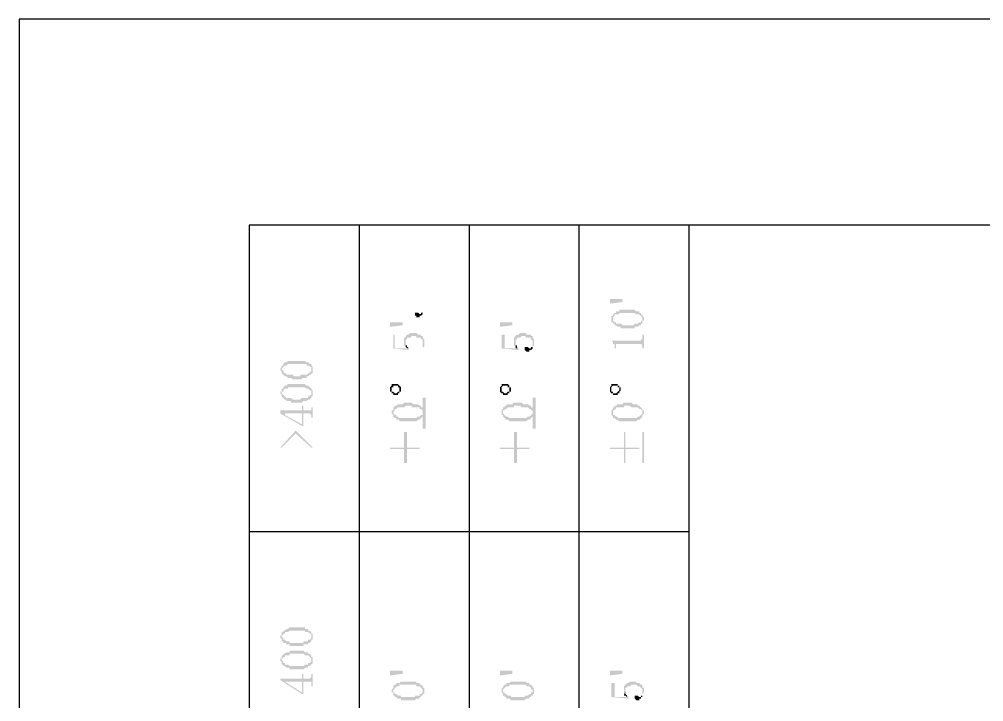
# Model space of a CAD drawing. Header units: millimetres. Extents: x 1167 to 2269, y 1197 to 1555.
# Drawn here: x 1849.13 to 1877.25, y 1535.33 to 1555.23 of the extents above; entities that cross this region are included whole.
import ezdxf

# ---------------------------------------------------------------- set-up
doc = ezdxf.new("R2010")
doc.units = ezdxf.units.MM

msp = doc.modelspace()

# ---------------------------------------------------------------- hatches: boundary and pattern name
at = {"transparency": 33554559}
for points in [[(1866.35536, 1547.07102), (1866.71642, 1547.07102), (1866.71642, 1546.98075), (1866.35536, 1546.93562)], [(1860.66871, 1546.63032), (1860.66871, 1546.58518), (1860.71384, 1546.58518), (1860.71384, 1546.54005), (1860.80411, 1546.54005), (1860.80411, 1546.58518), (1860.84924, 1546.58518), (1860.89437, 1546.63032), (1860.89437, 1546.81085), (1860.89437, 1546.72058), (1860.89437, 1546.67545), (1860.84924, 1546.67545), (1860.84924, 1546.63032), (1860.80411, 1546.63032), (1860.75898, 1546.67545), (1860.66871, 1546.67545)], [(1866.4005, 1546.4843), (1866.4005, 1546.43917), (1866.4005, 1546.39403), (1866.44563, 1546.39403), (1866.44563, 1546.3489), (1866.44563, 1546.4843), (1866.44563, 1546.52943), (1866.44563, 1546.52943), (1866.49076, 1546.57456), (1866.49076, 1546.61969), (1866.62616, 1546.61969), (1866.62616, 1546.66483), (1867.07748, 1546.66483), (1867.12261, 1546.61969), (1867.21288, 1546.61969), (1867.25801, 1546.57456), (1867.25801, 1546.57456), (1867.30314, 1546.52943), (1867.30314, 1546.4843), (1867.30314, 1546.61969), (1867.25801, 1546.61969), (1867.25801, 1546.66483), (1867.21288, 1546.66483), (1867.21288, 1546.70996), (1867.12261, 1546.70996), (1867.07748, 1546.75509), (1866.62616, 1546.75509), (1866.62616, 1546.70996), (1866.53589, 1546.70996), (1866.53589, 1546.66483), (1866.49076, 1546.66483), (1866.44563, 1546.61969), (1866.44563, 1546.57456), (1866.4005, 1546.57456), (1866.4005, 1546.52943), (1866.4005, 1546.52943)], [(1866.44563, 1546.3489), (1866.49076, 1546.3489), (1866.49076, 1546.30377), (1866.53589, 1546.30377), (1866.58103, 1546.25864), (1866.67129, 1546.25864), (1866.67129, 1546.21351), (1867.07748, 1546.21351), (1867.07748, 1546.25864), (1867.16774, 1546.25864), (1867.21288, 1546.30377), (1867.25801, 1546.30377), (1867.25801, 1546.3489), (1867.30314, 1546.3489), (1867.30314, 1546.39403), (1867.30314, 1546.43917), (1867.34827, 1546.43917), (1867.34827, 1546.4843), (1867.34827, 1546.52943), (1867.34827, 1546.52943), (1867.30314, 1546.57456), (1867.30314, 1546.61969), (1867.30314, 1546.4843), (1867.30314, 1546.43917), (1867.25801, 1546.43917), (1867.25801, 1546.39403), (1867.21288, 1546.39403), (1867.16774, 1546.3489), (1867.07748, 1546.3489), (1867.03235, 1546.30377), (1866.71642, 1546.30377), (1866.67129, 1546.3489), (1866.53589, 1546.3489), (1866.53589, 1546.39403), (1866.49076, 1546.39403), (1866.44563, 1546.43917), (1866.44563, 1546.4843), (1866.44563, 1546.4843)], [(1859.9466, 1546.39403), (1860.30765, 1546.39403), (1860.30765, 1546.30377), (1859.9466, 1546.25864)], [(1863.15098, 1546.39403), (1863.51204, 1546.39403), (1863.51204, 1546.30377), (1863.15098, 1546.25864)], [(1860.03686, 1546.03298), (1860.03686, 1545.62679), (1860.48818, 1545.58165), (1860.48818, 1545.62679), (1860.48818, 1545.67192), (1860.44305, 1545.62679), (1860.08199, 1545.62679), (1860.08199, 1546.03298)], [(1860.35279, 1545.85245), (1860.35279, 1545.76218), (1860.35279, 1545.71705), (1860.35279, 1545.71705), (1860.39792, 1545.67192), (1860.39792, 1545.80732), (1860.39792, 1545.89758), (1860.44305, 1545.89758), (1860.44305, 1545.94271), (1860.53331, 1545.94271), (1860.57845, 1545.98784), (1860.71384, 1545.98784), (1860.71384, 1545.94271), (1860.84924, 1545.94271), (1860.84924, 1545.89758), (1860.89437, 1545.89758), (1860.89437, 1545.85245), (1860.89437, 1545.80732), (1860.89437, 1545.67192), (1860.9395, 1545.67192), (1860.9395, 1545.71705), (1860.9395, 1545.80732), (1860.9395, 1545.85245), (1860.9395, 1545.89758), (1860.89437, 1545.94271), (1860.89437, 1545.98784), (1860.84924, 1545.98784), (1860.84924, 1546.03298), (1860.75898, 1546.03298), (1860.71384, 1546.07811), (1860.53331, 1546.07811), (1860.48818, 1546.03298), (1860.44305, 1546.03298), (1860.39792, 1545.98784), (1860.39792, 1545.94271), (1860.35279, 1545.94271), (1860.35279, 1545.89758)], [(1863.19611, 1546.03298), (1863.19611, 1545.62679), (1863.69257, 1545.58165), (1863.69257, 1545.62679), (1863.69257, 1545.62679), (1863.64743, 1545.67192), (1863.64743, 1545.62679), (1863.28638, 1545.62679), (1863.28638, 1546.03298)], [(1863.55717, 1545.85245), (1863.55717, 1545.76218), (1863.55717, 1545.71705), (1863.55717, 1545.71705), (1863.6023, 1545.67192), (1863.6023, 1545.80732), (1863.6023, 1545.89758), (1863.64743, 1545.89758), (1863.64743, 1545.94271), (1863.7377, 1545.94271), (1863.78283, 1545.98784), (1863.8731, 1545.98784), (1863.91823, 1545.94271), (1864.05362, 1545.94271), (1864.05362, 1545.89758), (1864.05362, 1545.89758), (1864.09876, 1545.85245), (1864.09876, 1545.80732), (1864.09876, 1545.67192), (1864.09876, 1545.67192), (1864.14389, 1545.71705), (1864.14389, 1545.80732), (1864.14389, 1545.85245), (1864.14389, 1545.89758), (1864.09876, 1545.94271), (1864.09876, 1545.98784), (1864.05362, 1545.98784), (1864.05362, 1546.03298), (1863.91823, 1546.03298), (1863.91823, 1546.07811), (1863.7377, 1546.07811), (1863.69257, 1546.03298), (1863.64743, 1546.03298), (1863.6023, 1545.98784), (1863.6023, 1545.98784), (1863.55717, 1545.94271), (1863.55717, 1545.89758)], [(1866.4005, 1545.85245), (1866.4005, 1545.85245), (1866.44563, 1545.80732), (1866.44563, 1545.76218), (1866.49076, 1545.76218), (1866.49076, 1545.71705), (1866.49076, 1545.62679), (1866.53589, 1545.62679), (1866.53589, 1545.71705), (1866.53589, 1545.76218), (1867.25801, 1545.76218), (1867.30314, 1545.71705), (1867.30314, 1545.62679), (1867.34827, 1545.62679), (1867.34827, 1546.03298), (1867.30314, 1546.03298), (1867.30314, 1545.94271), (1867.30314, 1545.89758), (1867.25801, 1545.89758), (1867.25801, 1545.85245), (1867.21288, 1545.85245)], [(1860.39792, 1545.67192), (1860.39792, 1545.67192), (1860.44305, 1545.62679), (1860.44305, 1545.62679), (1860.48818, 1545.67192), (1860.44305, 1545.67192), (1860.44305, 1545.71705), (1860.39792, 1545.71705), (1860.39792, 1545.76218), (1860.39792, 1545.80732)], [(1863.6023, 1545.67192), (1863.6023, 1545.62679), (1863.64743, 1545.62679), (1863.64743, 1545.67192), (1863.64743, 1545.71705), (1863.6023, 1545.71705), (1863.6023, 1545.76218), (1863.6023, 1545.80732)], [(1863.8731, 1545.62679), (1863.8731, 1545.58165), (1863.8731, 1545.58165), (1863.91823, 1545.53652), (1864.00849, 1545.53652), (1864.00849, 1545.58165), (1864.05362, 1545.58165), (1864.09876, 1545.62679), (1864.09876, 1545.80732), (1864.09876, 1545.71705), (1864.09876, 1545.67192), (1864.05362, 1545.67192), (1864.05362, 1545.62679), (1864.00849, 1545.62679), (1863.96336, 1545.67192), (1863.8731, 1545.67192)], [(1856.74221, 1544.99494), (1856.74221, 1544.99494), (1856.78734, 1544.9498), (1856.78734, 1544.90467), (1856.78734, 1545.04007), (1856.78734, 1545.04007), (1856.83248, 1545.0852), (1856.83248, 1545.0852), (1856.87761, 1545.13033), (1856.92274, 1545.13033), (1856.96787, 1545.17547), (1857.50946, 1545.17547), (1857.50946, 1545.13033), (1857.59972, 1545.13033), (1857.59972, 1545.0852), (1857.64486, 1545.0852), (1857.64486, 1545.04007), (1857.64486, 1544.99494), (1857.64486, 1545.17547), (1857.59972, 1545.17547), (1857.55459, 1545.2206), (1857.50946, 1545.2206), (1857.46433, 1545.26573), (1856.96787, 1545.26573), (1856.92274, 1545.2206), (1856.87761, 1545.2206), (1856.83248, 1545.17547), (1856.83248, 1545.13033), (1856.78734, 1545.13033), (1856.78734, 1545.0852), (1856.78734, 1545.0852), (1856.74221, 1545.04007)], [(1856.78734, 1544.90467), (1856.83248, 1544.85954), (1856.83248, 1544.85954), (1856.87761, 1544.81441), (1856.92274, 1544.81441), (1856.96787, 1544.76928), (1857.05814, 1544.76928), (1857.10327, 1544.72414), (1857.37406, 1544.72414), (1857.37406, 1544.76928), (1857.50946, 1544.76928), (1857.50946, 1544.81441), (1857.55459, 1544.81441), (1857.59972, 1544.85954), (1857.64486, 1544.85954), (1857.64486, 1544.90467), (1857.68999, 1544.90467), (1857.68999, 1544.9498), (1857.68999, 1544.99494), (1857.68999, 1545.04007), (1857.68999, 1545.0852), (1857.68999, 1545.0852), (1857.64486, 1545.13033), (1857.64486, 1544.99494), (1857.64486, 1544.9498), (1857.59972, 1544.9498), (1857.59972, 1544.90467), (1857.55459, 1544.90467), (1857.50946, 1544.85954), (1857.32893, 1544.85954), (1857.32893, 1544.81441), (1857.1484, 1544.81441), (1857.10327, 1544.85954), (1856.92274, 1544.85954), (1856.92274, 1544.90467), (1856.87761, 1544.90467), (1856.83248, 1544.9498), (1856.83248, 1544.99494), (1856.78734, 1544.99494)], [(1856.74221, 1544.31795), (1856.74221, 1544.31795), (1856.78734, 1544.27282), (1856.78734, 1544.22769), (1856.78734, 1544.31795), (1856.78734, 1544.36309), (1856.83248, 1544.36309), (1856.83248, 1544.40822), (1856.83248, 1544.40822), (1856.87761, 1544.45335), (1856.96787, 1544.45335), (1856.96787, 1544.49848), (1857.46433, 1544.49848), (1857.50946, 1544.45335), (1857.55459, 1544.45335), (1857.59972, 1544.40822), (1857.64486, 1544.40822), (1857.64486, 1544.36309), (1857.64486, 1544.31795), (1857.64486, 1544.45335), (1857.64486, 1544.45335), (1857.59972, 1544.49848), (1857.59972, 1544.49848), (1857.55459, 1544.54361), (1857.50946, 1544.54361), (1857.46433, 1544.58875), (1856.96787, 1544.58875), (1856.92274, 1544.54361), (1856.87761, 1544.54361), (1856.83248, 1544.49848), (1856.83248, 1544.45335), (1856.78734, 1544.45335), (1856.78734, 1544.40822), (1856.78734, 1544.36309), (1856.74221, 1544.36309)], [(1856.78734, 1544.22769), (1856.83248, 1544.18256), (1856.83248, 1544.18256), (1856.87761, 1544.13743), (1856.92274, 1544.13743), (1856.92274, 1544.09229), (1857.05814, 1544.09229), (1857.05814, 1544.04716), (1857.37406, 1544.04716), (1857.41919, 1544.09229), (1857.50946, 1544.09229), (1857.55459, 1544.13743), (1857.59972, 1544.13743), (1857.64486, 1544.18256), (1857.64486, 1544.22769), (1857.68999, 1544.22769), (1857.68999, 1544.27282), (1857.68999, 1544.31795), (1857.68999, 1544.36309), (1857.68999, 1544.40822), (1857.68999, 1544.40822), (1857.64486, 1544.45335), (1857.64486, 1544.31795), (1857.64486, 1544.27282), (1857.59972, 1544.27282), (1857.59972, 1544.22769), (1857.55459, 1544.22769), (1857.55459, 1544.18256), (1857.37406, 1544.18256), (1857.32893, 1544.13743), (1857.10327, 1544.13743), (1857.05814, 1544.18256), (1856.92274, 1544.18256), (1856.87761, 1544.22769), (1856.87761, 1544.22769), (1856.83248, 1544.27282), (1856.83248, 1544.27282), (1856.78734, 1544.31795), (1856.78734, 1544.31795)], [(1859.9466, 1544.45335), (1859.9466, 1544.40822), (1859.9466, 1544.36309), (1859.99173, 1544.36309), (1859.99173, 1544.31795), (1859.99173, 1544.45335), (1859.99173, 1544.49848), (1860.03686, 1544.49848), (1860.03686, 1544.54361), (1860.17226, 1544.54361), (1860.17226, 1544.49848), (1860.21739, 1544.49848), (1860.21739, 1544.31795), (1860.21739, 1544.36309), (1860.26252, 1544.36309), (1860.26252, 1544.40822), (1860.26252, 1544.45335), (1860.26252, 1544.49848), (1860.26252, 1544.49848), (1860.21739, 1544.54361), (1860.21739, 1544.54361), (1860.17226, 1544.58875), (1859.99173, 1544.58875), (1859.99173, 1544.54361), (1859.99173, 1544.54361), (1859.9466, 1544.49848), (1859.9466, 1544.49848)], [(1859.99173, 1544.31795), (1860.03686, 1544.31795), (1860.03686, 1544.27282), (1860.17226, 1544.27282), (1860.17226, 1544.31795), (1860.21739, 1544.31795), (1860.21739, 1544.45335), (1860.21739, 1544.40822), (1860.21739, 1544.36309), (1860.17226, 1544.36309), (1860.12712, 1544.31795), (1860.08199, 1544.31795), (1860.03686, 1544.36309), (1859.99173, 1544.36309), (1859.99173, 1544.45335), (1859.99173, 1544.45335)], [(1863.15098, 1544.45335), (1863.15098, 1544.40822), (1863.15098, 1544.36309), (1863.15098, 1544.36309), (1863.19611, 1544.31795), (1863.19611, 1544.45335), (1863.19611, 1544.49848), (1863.19611, 1544.49848), (1863.24124, 1544.54361), (1863.37664, 1544.54361), (1863.37664, 1544.49848), (1863.42177, 1544.49848), (1863.42177, 1544.31795), (1863.42177, 1544.36309), (1863.46691, 1544.36309), (1863.46691, 1544.40822), (1863.46691, 1544.45335), (1863.46691, 1544.49848), (1863.42177, 1544.49848), (1863.42177, 1544.54361), (1863.42177, 1544.54361), (1863.37664, 1544.58875), (1863.19611, 1544.58875), (1863.19611, 1544.54361), (1863.19611, 1544.54361), (1863.15098, 1544.49848), (1863.15098, 1544.49848)], [(1863.19611, 1544.31795), (1863.24124, 1544.31795), (1863.24124, 1544.27282), (1863.37664, 1544.27282), (1863.37664, 1544.31795), (1863.42177, 1544.31795), (1863.42177, 1544.45335), (1863.42177, 1544.40822), (1863.42177, 1544.36309), (1863.37664, 1544.36309), (1863.33151, 1544.31795), (1863.28638, 1544.31795), (1863.24124, 1544.36309), (1863.19611, 1544.36309), (1863.19611, 1544.45335), (1863.19611, 1544.45335)], [(1866.35536, 1544.45335), (1866.35536, 1544.40822), (1866.35536, 1544.36309), (1866.35536, 1544.36309), (1866.4005, 1544.31795), (1866.4005, 1544.45335), (1866.4005, 1544.49848), (1866.4005, 1544.49848), (1866.44563, 1544.54361), (1866.58103, 1544.54361), (1866.58103, 1544.49848), (1866.62616, 1544.49848), (1866.62616, 1544.31795), (1866.62616, 1544.36309), (1866.62616, 1544.36309), (1866.67129, 1544.40822), (1866.67129, 1544.45335), (1866.67129, 1544.49848), (1866.62616, 1544.49848), (1866.62616, 1544.54361), (1866.58103, 1544.54361), (1866.58103, 1544.58875), (1866.4005, 1544.58875), (1866.4005, 1544.54361), (1866.4005, 1544.54361), (1866.35536, 1544.49848), (1866.35536, 1544.49848)], [(1866.4005, 1544.31795), (1866.44563, 1544.31795), (1866.44563, 1544.27282), (1866.58103, 1544.27282), (1866.58103, 1544.31795), (1866.62616, 1544.31795), (1866.62616, 1544.45335), (1866.62616, 1544.40822), (1866.62616, 1544.40822), (1866.58103, 1544.36309), (1866.58103, 1544.36309), (1866.53589, 1544.31795), (1866.44563, 1544.31795), (1866.44563, 1544.36309), (1866.4005, 1544.36309), (1866.4005, 1544.45335), (1866.4005, 1544.45335)], [(1860.98464, 1543.29054), (1860.98464, 1544.19318), (1860.89437, 1544.19318), (1860.89437, 1543.29054)], [(1864.18902, 1543.29054), (1864.18902, 1544.19318), (1864.09876, 1544.19318), (1864.09876, 1543.29054)], [(1856.74221, 1543.8215), (1856.74221, 1543.73124), (1857.37406, 1543.37018), (1857.41919, 1543.37018), (1857.41919, 1543.73124), (1857.59972, 1543.73124), (1857.64486, 1543.6861), (1857.64486, 1543.59584), (1857.68999, 1543.59584), (1857.68999, 1543.91176), (1857.64486, 1543.91176), (1857.64486, 1543.86663), (1857.64486, 1543.8215), (1857.41919, 1543.8215), (1857.41919, 1543.9569), (1857.37406, 1543.9569), (1857.37406, 1543.41531), (1856.87761, 1543.6861), (1856.87761, 1543.73124)], [(1859.99173, 1543.77637), (1859.99173, 1543.73124), (1859.99173, 1543.73124), (1860.03686, 1543.6861), (1860.03686, 1543.64097), (1860.03686, 1543.77637), (1860.03686, 1543.77637), (1860.08199, 1543.8215), (1860.08199, 1543.86663), (1860.12712, 1543.86663), (1860.17226, 1543.91176), (1860.35279, 1543.91176), (1860.39792, 1543.9569), (1860.57845, 1543.9569), (1860.57845, 1543.91176), (1860.80411, 1543.91176), (1860.80411, 1543.86663), (1860.84924, 1543.86663), (1860.89437, 1543.8215), (1860.89437, 1543.77637), (1860.89437, 1543.91176), (1860.84924, 1543.91176), (1860.84924, 1543.9569), (1860.80411, 1543.9569), (1860.75898, 1544.00203), (1860.62358, 1544.00203), (1860.57845, 1544.04716), (1860.35279, 1544.04716), (1860.30765, 1544.00203), (1860.17226, 1544.00203), (1860.12712, 1543.9569), (1860.08199, 1543.9569), (1860.08199, 1543.91176), (1860.03686, 1543.91176), (1860.03686, 1543.86663), (1860.03686, 1543.8215), (1859.99173, 1543.8215)], [(1863.19611, 1543.77637), (1863.19611, 1543.73124), (1863.19611, 1543.6861), (1863.24124, 1543.6861), (1863.24124, 1543.64097), (1863.24124, 1543.77637), (1863.24124, 1543.8215), (1863.28638, 1543.8215), (1863.28638, 1543.86663), (1863.33151, 1543.86663), (1863.37664, 1543.91176), (1863.55717, 1543.91176), (1863.55717, 1543.9569), (1863.7377, 1543.9569), (1863.78283, 1543.91176), (1863.96336, 1543.91176), (1864.00849, 1543.86663), (1864.05362, 1543.86663), (1864.05362, 1543.8215), (1864.09876, 1543.8215), (1864.09876, 1543.77637), (1864.09876, 1543.91176), (1864.05362, 1543.91176), (1864.05362, 1543.9569), (1864.00849, 1543.9569), (1863.96336, 1544.00203), (1863.82796, 1544.00203), (1863.78283, 1544.04716), (1863.55717, 1544.04716), (1863.51204, 1544.00203), (1863.37664, 1544.00203), (1863.33151, 1543.9569), (1863.28638, 1543.9569), (1863.28638, 1543.91176), (1863.24124, 1543.91176), (1863.24124, 1543.86663), (1863.24124, 1543.86663), (1863.19611, 1543.8215)], [(1866.4005, 1543.77637), (1866.4005, 1543.73124), (1866.4005, 1543.6861), (1866.4005, 1543.6861), (1866.44563, 1543.64097), (1866.44563, 1543.77637), (1866.44563, 1543.8215), (1866.49076, 1543.8215), (1866.49076, 1543.86663), (1866.53589, 1543.86663), (1866.53589, 1543.91176), (1866.76155, 1543.91176), (1866.76155, 1543.9569), (1866.94208, 1543.9569), (1866.98721, 1543.91176), (1867.16774, 1543.91176), (1867.21288, 1543.86663), (1867.25801, 1543.86663), (1867.25801, 1543.8215), (1867.30314, 1543.8215), (1867.30314, 1543.77637), (1867.30314, 1543.86663), (1867.25801, 1543.91176), (1867.25801, 1543.91176), (1867.21288, 1543.9569), (1867.16774, 1543.9569), (1867.16774, 1544.00203), (1867.03235, 1544.00203), (1866.98721, 1544.04716), (1866.76155, 1544.04716), (1866.71642, 1544.00203), (1866.58103, 1544.00203), (1866.53589, 1543.9569), (1866.49076, 1543.9569), (1866.49076, 1543.91176), (1866.44563, 1543.91176), (1866.44563, 1543.86663), (1866.44563, 1543.86663), (1866.4005, 1543.8215)], [(1856.74221, 1543.8215), (1856.87761, 1543.73124), (1857.37406, 1543.73124), (1857.37406, 1543.41531), (1857.37406, 1543.8215)], [(1860.03686, 1543.64097), (1860.08199, 1543.59584), (1860.12712, 1543.59584), (1860.12712, 1543.55071), (1860.21739, 1543.55071), (1860.21739, 1543.50557), (1860.71384, 1543.50557), (1860.75898, 1543.55071), (1860.80411, 1543.55071), (1860.84924, 1543.59584), (1860.84924, 1543.59584), (1860.89437, 1543.64097), (1860.89437, 1543.6861), (1860.9395, 1543.6861), (1860.9395, 1543.73124), (1860.9395, 1543.77637), (1860.9395, 1543.8215), (1860.9395, 1543.8215), (1860.89437, 1543.86663), (1860.89437, 1543.73124), (1860.89437, 1543.6861), (1860.84924, 1543.6861), (1860.80411, 1543.64097), (1860.75898, 1543.64097), (1860.71384, 1543.59584), (1860.21739, 1543.59584), (1860.17226, 1543.64097), (1860.12712, 1543.64097), (1860.12712, 1543.6861), (1860.08199, 1543.6861), (1860.03686, 1543.73124), (1860.03686, 1543.77637)], [(1863.24124, 1543.64097), (1863.28638, 1543.59584), (1863.28638, 1543.59584), (1863.33151, 1543.55071), (1863.37664, 1543.55071), (1863.42177, 1543.50557), (1863.91823, 1543.50557), (1863.96336, 1543.55071), (1864.00849, 1543.55071), (1864.05362, 1543.59584), (1864.05362, 1543.59584), (1864.09876, 1543.64097), (1864.09876, 1543.6861), (1864.14389, 1543.6861), (1864.14389, 1543.73124), (1864.14389, 1543.77637), (1864.14389, 1543.8215), (1864.14389, 1543.8215), (1864.09876, 1543.86663), (1864.09876, 1543.73124), (1864.09876, 1543.73124), (1864.05362, 1543.6861), (1864.05362, 1543.6861), (1864.00849, 1543.64097), (1863.96336, 1543.64097), (1863.91823, 1543.59584), (1863.42177, 1543.59584), (1863.37664, 1543.64097), (1863.33151, 1543.64097), (1863.28638, 1543.6861), (1863.28638, 1543.6861), (1863.24124, 1543.73124), (1863.24124, 1543.77637)], [(1866.44563, 1543.64097), (1866.44563, 1543.59584), (1866.49076, 1543.59584), (1866.53589, 1543.55071), (1866.58103, 1543.55071), (1866.62616, 1543.50557), (1867.12261, 1543.50557), (1867.16774, 1543.55071), (1867.21288, 1543.55071), (1867.25801, 1543.59584), (1867.25801, 1543.59584), (1867.30314, 1543.64097), (1867.30314, 1543.6861), (1867.30314, 1543.6861), (1867.34827, 1543.73124), (1867.34827, 1543.77637), (1867.34827, 1543.8215), (1867.30314, 1543.8215), (1867.30314, 1543.86663), (1867.30314, 1543.73124), (1867.30314, 1543.73124), (1867.25801, 1543.6861), (1867.25801, 1543.6861), (1867.21288, 1543.64097), (1867.16774, 1543.64097), (1867.12261, 1543.59584), (1866.58103, 1543.59584), (1866.58103, 1543.64097), (1866.53589, 1543.64097), (1866.49076, 1543.6861), (1866.44563, 1543.6861), (1866.44563, 1543.73124), (1866.44563, 1543.77637)], [(1856.74221, 1542.73833), (1856.78734, 1542.73833), (1857.19353, 1543.14452), (1857.64486, 1542.73833), (1857.68999, 1542.73833), (1857.19353, 1543.23478)], [(1859.9466, 1542.73833), (1859.9466, 1542.6932), (1860.35279, 1542.6932), (1860.35279, 1542.28701), (1860.44305, 1542.28701), (1860.44305, 1542.6932), (1860.80411, 1542.6932), (1860.80411, 1542.73833), (1860.44305, 1542.73833), (1860.44305, 1543.18965), (1860.35279, 1543.18965), (1860.35279, 1542.73833)], [(1863.15098, 1542.73833), (1863.15098, 1542.6932), (1863.55717, 1542.6932), (1863.55717, 1542.28701), (1863.64743, 1542.28701), (1863.64743, 1542.6932), (1864.00849, 1542.6932), (1864.00849, 1542.73833), (1863.64743, 1542.73833), (1863.64743, 1543.18965), (1863.55717, 1543.18965), (1863.55717, 1542.73833)], [(1866.35536, 1542.73833), (1866.35536, 1542.6932), (1866.76155, 1542.6932), (1866.76155, 1542.28701), (1866.80669, 1542.28701), (1866.80669, 1542.6932), (1867.21288, 1542.6932), (1867.21288, 1542.73833), (1866.80669, 1542.73833), (1866.80669, 1543.18965), (1866.76155, 1543.18965), (1866.76155, 1542.73833)], [(1867.34827, 1542.28701), (1867.34827, 1543.18965), (1867.30314, 1543.18965), (1867.30314, 1542.28701)], [(1856.74221, 1537.2208), (1856.74221, 1537.17566), (1856.78734, 1537.17566), (1856.78734, 1537.13053), (1856.78734, 1537.0854), (1856.78734, 1537.2208), (1856.78734, 1537.26593), (1856.83248, 1537.26593), (1856.83248, 1537.31106), (1856.87761, 1537.31106), (1856.87761, 1537.35619), (1856.96787, 1537.35619), (1857.013, 1537.40132), (1857.46433, 1537.40132), (1857.46433, 1537.35619), (1857.55459, 1537.35619), (1857.59972, 1537.31106), (1857.64486, 1537.31106), (1857.64486, 1537.26593), (1857.64486, 1537.2208), (1857.64486, 1537.35619), (1857.64486, 1537.35619), (1857.59972, 1537.40132), (1857.55459, 1537.40132), (1857.55459, 1537.44646), (1857.46433, 1537.44646), (1857.46433, 1537.49159), (1857.013, 1537.49159), (1856.96787, 1537.44646), (1856.92274, 1537.44646), (1856.87761, 1537.40132), (1856.83248, 1537.40132), (1856.83248, 1537.35619), (1856.78734, 1537.35619), (1856.78734, 1537.31106), (1856.78734, 1537.26593), (1856.74221, 1537.26593)], [(1856.78734, 1537.0854), (1856.83248, 1537.0854), (1856.83248, 1537.04027), (1856.92274, 1537.04027), (1856.92274, 1536.99513), (1857.013, 1536.99513), (1857.013, 1536.95), (1857.41919, 1536.95), (1857.41919, 1536.99513), (1857.55459, 1536.99513), (1857.55459, 1537.04027), (1857.59972, 1537.04027), (1857.64486, 1537.0854), (1857.64486, 1537.13053), (1857.68999, 1537.13053), (1857.68999, 1537.17566), (1857.68999, 1537.2208), (1857.68999, 1537.26593), (1857.68999, 1537.31106), (1857.64486, 1537.31106), (1857.64486, 1537.35619), (1857.64486, 1537.2208), (1857.64486, 1537.17566), (1857.64486, 1537.17566), (1857.59972, 1537.13053), (1857.55459, 1537.13053), (1857.55459, 1537.0854), (1857.41919, 1537.0854), (1857.41919, 1537.04027), (1857.013, 1537.04027), (1857.013, 1537.0854), (1856.92274, 1537.0854), (1856.87761, 1537.13053), (1856.83248, 1537.13053), (1856.83248, 1537.17566), (1856.83248, 1537.17566), (1856.78734, 1537.2208), (1856.78734, 1537.2208)], [(1856.74221, 1536.54381), (1856.74221, 1536.49868), (1856.78734, 1536.49868), (1856.78734, 1536.45355), (1856.78734, 1536.40842), (1856.78734, 1536.54381), (1856.78734, 1536.58894), (1856.83248, 1536.58894), (1856.83248, 1536.63408), (1856.87761, 1536.63408), (1856.87761, 1536.67921), (1857.013, 1536.67921), (1857.013, 1536.72434), (1857.41919, 1536.72434), (1857.46433, 1536.67921), (1857.55459, 1536.67921), (1857.59972, 1536.63408), (1857.59972, 1536.63408), (1857.64486, 1536.58894), (1857.64486, 1536.54381), (1857.64486, 1536.67921), (1857.64486, 1536.67921), (1857.59972, 1536.72434), (1857.55459, 1536.72434), (1857.55459, 1536.76947), (1857.46433, 1536.76947), (1857.41919, 1536.81461), (1857.013, 1536.81461), (1857.013, 1536.76947), (1856.92274, 1536.76947), (1856.87761, 1536.72434), (1856.83248, 1536.72434), (1856.83248, 1536.67921), (1856.78734, 1536.67921), (1856.78734, 1536.63408), (1856.78734, 1536.58894), (1856.74221, 1536.58894)], [(1856.78734, 1536.40842), (1856.83248, 1536.40842), (1856.83248, 1536.36328), (1856.87761, 1536.36328), (1856.92274, 1536.31815), (1857.013, 1536.31815), (1857.013, 1536.27302), (1857.41919, 1536.27302), (1857.46433, 1536.31815), (1857.55459, 1536.31815), (1857.55459, 1536.36328), (1857.59972, 1536.36328), (1857.64486, 1536.40842), (1857.64486, 1536.40842), (1857.68999, 1536.45355), (1857.68999, 1536.49868), (1857.68999, 1536.54381), (1857.68999, 1536.58894), (1857.68999, 1536.63408), (1857.64486, 1536.63408), (1857.64486, 1536.67921), (1857.64486, 1536.54381), (1857.64486, 1536.49868), (1857.64486, 1536.49868), (1857.59972, 1536.45355), (1857.55459, 1536.45355), (1857.55459, 1536.40842), (1857.46433, 1536.40842), (1857.41919, 1536.36328), (1857.013, 1536.36328), (1856.96787, 1536.40842), (1856.87761, 1536.40842), (1856.87761, 1536.45355), (1856.83248, 1536.45355), (1856.83248, 1536.49868), (1856.83248, 1536.49868), (1856.78734, 1536.54381), (1856.78734, 1536.54381)], [(1856.74221, 1536.00223), (1856.74221, 1535.95709), (1857.37406, 1535.5509), (1857.41919, 1535.5509), (1857.41919, 1535.91196), (1857.64486, 1535.91196), (1857.64486, 1535.86683), (1857.64486, 1535.77657), (1857.68999, 1535.77657), (1857.68999, 1536.13762), (1857.64486, 1536.13762), (1857.64486, 1536.09249), (1857.64486, 1536.04736), (1857.64486, 1536.04736), (1857.59972, 1536.00223), (1857.41919, 1536.00223), (1857.41919, 1536.13762), (1857.37406, 1536.13762), (1857.37406, 1535.59604), (1856.87761, 1535.91196), (1856.87761, 1535.91196)], [(1859.9466, 1536.22789), (1860.30765, 1536.22789), (1860.30765, 1536.13762), (1859.9466, 1536.09249)], [(1863.15098, 1536.22789), (1863.51204, 1536.22789), (1863.51204, 1536.13762), (1863.15098, 1536.09249)], [(1866.35536, 1536.22789), (1866.71642, 1536.22789), (1866.71642, 1536.13762), (1866.35536, 1536.09249)], [(1856.74221, 1536.00223), (1856.87761, 1535.91196), (1857.37406, 1535.91196), (1857.37406, 1535.59604), (1857.37406, 1536.00223)], [(1859.99173, 1535.64117), (1859.99173, 1535.59604), (1860.03686, 1535.59604), (1860.03686, 1535.5509), (1860.03686, 1535.50577), (1860.03686, 1535.64117), (1860.03686, 1535.6863), (1860.08199, 1535.6863), (1860.08199, 1535.73143), (1860.12712, 1535.73143), (1860.12712, 1535.77657), (1860.21739, 1535.77657), (1860.21739, 1535.8217), (1860.71384, 1535.8217), (1860.71384, 1535.77657), (1860.80411, 1535.77657), (1860.84924, 1535.73143), (1860.84924, 1535.73143), (1860.89437, 1535.6863), (1860.89437, 1535.64117), (1860.89437, 1535.77657), (1860.89437, 1535.77657), (1860.84924, 1535.8217), (1860.80411, 1535.8217), (1860.80411, 1535.86683), (1860.71384, 1535.86683), (1860.71384, 1535.91196), (1860.26252, 1535.91196), (1860.21739, 1535.86683), (1860.12712, 1535.86683), (1860.12712, 1535.8217), (1860.08199, 1535.8217), (1860.03686, 1535.77657), (1860.03686, 1535.73143), (1860.03686, 1535.73143), (1859.99173, 1535.6863), (1859.99173, 1535.6863)], [(1860.03686, 1535.50577), (1860.08199, 1535.50577), (1860.08199, 1535.46064), (1860.12712, 1535.46064), (1860.17226, 1535.41551), (1860.26252, 1535.41551), (1860.26252, 1535.37038), (1860.66871, 1535.37038), (1860.71384, 1535.41551), (1860.80411, 1535.41551), (1860.80411, 1535.46064), (1860.84924, 1535.46064), (1860.84924, 1535.50577), (1860.89437, 1535.50577), (1860.89437, 1535.5509), (1860.9395, 1535.5509), (1860.9395, 1535.64117), (1860.9395, 1535.6863), (1860.9395, 1535.73143), (1860.89437, 1535.73143), (1860.89437, 1535.77657), (1860.89437, 1535.64117), (1860.89437, 1535.59604), (1860.89437, 1535.59604), (1860.84924, 1535.5509), (1860.80411, 1535.5509), (1860.80411, 1535.50577), (1860.66871, 1535.50577), (1860.66871, 1535.46064), (1860.26252, 1535.46064), (1860.26252, 1535.50577), (1860.17226, 1535.50577), (1860.12712, 1535.5509), (1860.08199, 1535.5509), (1860.08199, 1535.59604), (1860.03686, 1535.59604), (1860.03686, 1535.64117), (1860.03686, 1535.64117)], [(1863.19611, 1535.64117), (1863.19611, 1535.59604), (1863.19611, 1535.59604), (1863.24124, 1535.5509), (1863.24124, 1535.50577), (1863.24124, 1535.64117), (1863.24124, 1535.6863), (1863.24124, 1535.6863), (1863.28638, 1535.73143), (1863.28638, 1535.73143), (1863.33151, 1535.77657), (1863.42177, 1535.77657), (1863.42177, 1535.8217), (1863.91823, 1535.8217), (1863.91823, 1535.77657), (1864.00849, 1535.77657), (1864.05362, 1535.73143), (1864.05362, 1535.6863), (1864.09876, 1535.6863), (1864.09876, 1535.64117), (1864.09876, 1535.77657), (1864.09876, 1535.77657), (1864.05362, 1535.8217), (1864.00849, 1535.8217), (1864.00849, 1535.86683), (1863.91823, 1535.86683), (1863.91823, 1535.91196), (1863.46691, 1535.91196), (1863.42177, 1535.86683), (1863.33151, 1535.86683), (1863.33151, 1535.8217), (1863.28638, 1535.8217), (1863.24124, 1535.77657), (1863.24124, 1535.73143), (1863.19611, 1535.73143), (1863.19611, 1535.6863), (1863.19611, 1535.6863)], [(1863.24124, 1535.50577), (1863.28638, 1535.50577), (1863.28638, 1535.46064), (1863.33151, 1535.46064), (1863.33151, 1535.41551), (1863.42177, 1535.41551), (1863.46691, 1535.37038), (1863.8731, 1535.37038), (1863.91823, 1535.41551), (1864.00849, 1535.41551), (1864.00849, 1535.46064), (1864.05362, 1535.46064), (1864.05362, 1535.50577), (1864.09876, 1535.50577), (1864.09876, 1535.5509), (1864.14389, 1535.5509), (1864.14389, 1535.64117), (1864.14389, 1535.6863), (1864.14389, 1535.73143), (1864.09876, 1535.73143), (1864.09876, 1535.77657), (1864.09876, 1535.64117), (1864.09876, 1535.59604), (1864.05362, 1535.59604), (1864.05362, 1535.5509), (1864.00849, 1535.5509), (1863.96336, 1535.50577), (1863.8731, 1535.50577), (1863.8731, 1535.46064), (1863.46691, 1535.46064), (1863.46691, 1535.50577), (1863.37664, 1535.50577), (1863.33151, 1535.5509), (1863.28638, 1535.5509), (1863.28638, 1535.59604), (1863.24124, 1535.59604), (1863.24124, 1535.64117), (1863.24124, 1535.64117)], [(1866.4005, 1535.86683), (1866.4005, 1535.46064), (1866.89695, 1535.41551), (1866.89695, 1535.46064), (1866.89695, 1535.46064), (1866.85182, 1535.50577), (1866.85182, 1535.46064), (1866.49076, 1535.46064), (1866.49076, 1535.86683)], [(1866.76155, 1535.6863), (1866.76155, 1535.64117), (1866.76155, 1535.5509), (1866.76155, 1535.50577), (1866.80669, 1535.64117), (1866.80669, 1535.73143), (1866.85182, 1535.73143), (1866.85182, 1535.77657), (1866.94208, 1535.77657), (1866.98721, 1535.8217), (1867.12261, 1535.8217), (1867.16774, 1535.77657), (1867.21288, 1535.77657), (1867.25801, 1535.73143), (1867.25801, 1535.73143), (1867.30314, 1535.6863), (1867.30314, 1535.64117), (1867.30314, 1535.50577), (1867.30314, 1535.5509), (1867.34827, 1535.59604), (1867.34827, 1535.64117), (1867.34827, 1535.73143), (1867.30314, 1535.73143), (1867.30314, 1535.77657), (1867.30314, 1535.8217), (1867.25801, 1535.8217), (1867.21288, 1535.86683), (1867.12261, 1535.86683), (1867.12261, 1535.91196), (1866.94208, 1535.91196), (1866.89695, 1535.86683), (1866.85182, 1535.86683), (1866.80669, 1535.8217), (1866.80669, 1535.8217), (1866.76155, 1535.77657), (1866.76155, 1535.73143)], [(1866.76155, 1535.50577), (1866.80669, 1535.50577), (1866.85182, 1535.46064), (1866.85182, 1535.50577), (1866.85182, 1535.50577), (1866.80669, 1535.5509), (1866.80669, 1535.59604), (1866.80669, 1535.64117)], [(1867.07748, 1535.46064), (1867.07748, 1535.41551), (1867.07748, 1535.41551), (1867.12261, 1535.37038), (1867.21288, 1535.37038), (1867.21288, 1535.41551), (1867.25801, 1535.41551), (1867.25801, 1535.46064), (1867.30314, 1535.46064), (1867.30314, 1535.64117), (1867.30314, 1535.59604), (1867.30314, 1535.50577), (1867.25801, 1535.50577), (1867.25801, 1535.46064), (1867.21288, 1535.46064), (1867.16774, 1535.50577), (1867.07748, 1535.50577)]]:
    msp.add_hatch(color=256, dxfattribs=at).paths.add_polyline_path(points)

# ---------------------------------------------------------------- linework, layer by layer
for p, q in [((2265.09499, 1549.22789), (1855.83949, 1549.22789)), ((1855.83949, 1549.22789), (1855.83949, 1262.48694))]:
    msp.add_line(p, q)
msp.add_lwpolyline([(2269.13303, 1258.22789), (2269.13303, 1555.22789), (1849.13303, 1555.22789), (1849.13303, 1258.22789)], close=True)
for points in [[(1859.04395, 1549.22789), (1859.04395, 1475.31364)], [(1862.24834, 1549.22789), (1862.24834, 1475.31364)], [(1865.45272, 1549.22789), (1865.45272, 1475.31364)], [(1868.65711, 1549.22789), (1868.65711, 1262.48694)], [(1855.83957, 1540.28978), (1868.65711, 1540.28978)]]:
    msp.add_lwpolyline(points)

doc.saveas('drawing.dxf')
